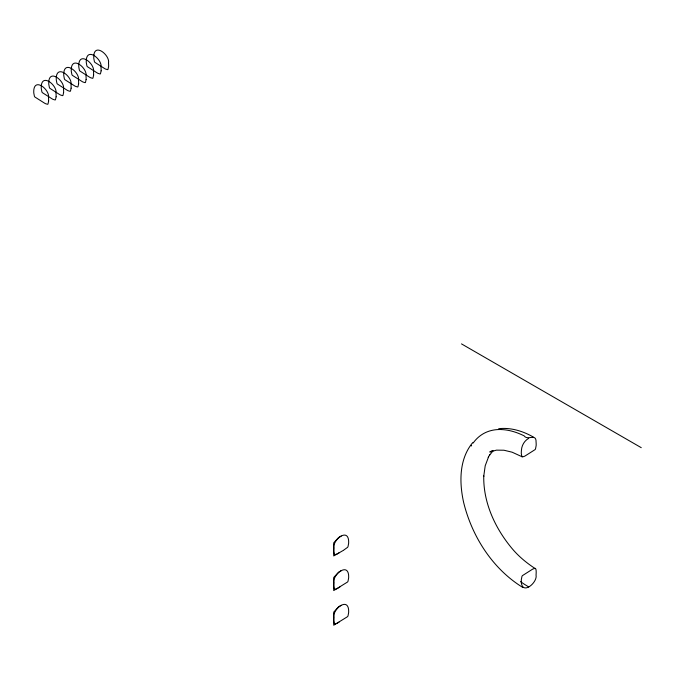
<?xml version="1.0" encoding="UTF-8"?>
<svg xmlns="http://www.w3.org/2000/svg" width="675" height="675" viewBox="0 0 675 675"><rect width="100%" height="100%" fill="white"/><g stroke="black" fill="none" stroke-linecap="round" stroke-linejoin="round"><path stroke-width="1.01" d="M93.85 54.894C95.496 43.107 110.118 55.721 108.498 62.935A28.882 16.673 60 0 1 108.616 66.513L107.983 69.424A2.455 1.417 60 0 1 107.528 69.652L105.553 69.053A34.071 19.676 60 0 1 104.625 68.555L94.863 62.345A2.455 1.417 60 0 1 94.399 61.577L93.783 58.286A28.78 16.613 60 0 1 93.859 54.894M488.599 456.764L485.207 465.767L483.722 476.423L483.756 475.883C483.182 502.774 495.34 528.711 512.409 548.944C519.067 556.824 527.192 563.431 535.781 568.949C536.11 569.751 536.127 570.628 536.169 571.48A28.882 16.673 -60 0 1 536.043 575.058C537.663 582.272 523.041 594.886 521.395 583.099A28.78 16.613 -60 0 1 521.319 579.707L521.944 576.416A2.455 1.417 -60 0 1 522.408 575.648L532.17 569.438A34.071 19.676 -60 0 1 533.098 568.932L535.072 568.342A2.455 1.417 -60 0 1 535.528 568.569M488.236 457.388L489.746 454.807M489.375 455.431L493.113 450.748M472.669 442.665C459.008 459.143 459.211 482.591 463.641 502.453C472.036 536.676 492.657 568.991 523.015 587.587M528.736 438.32C524.45 440.691 521.699 445.34 521.438 450.217A28.882 16.673 -60 0 0 521.311 453.786L521.944 456.697A2.455 1.417 -60 0 0 522.408 456.933L524.382 456.334A34.071 19.676 -60 0 0 525.31 455.836L535.072 449.618A2.455 1.417 -60 0 0 535.528 448.858L536.153 445.568A28.78 16.613 -60 0 0 536.077 442.176C536.414 432.709 527.597 441.045 524.146 435.856A90.619 52.321 60 0 0 501.348 429.57M341.221 570.662L338.572 572.197L333.72 577.488L333.72 590.583L347.549 582.002A2.455 1.417 -60 0 0 348.013 581.242L348.637 577.952A28.78 16.613 -60 0 0 348.553 574.56C346.925 562.764 332.294 575.378 333.914 582.601A28.882 16.673 -60 0 0 333.796 586.178L334.429 589.081A2.455 1.417 -60 0 0 334.884 589.317L336.859 588.718A34.071 19.676 -60 0 0 337.787 588.22L339.854 587.039M343.381 550.361L347.549 547.358A2.455 1.417 -60 0 0 348.013 546.598L348.637 543.308A28.78 16.613 -60 0 0 348.553 539.916C346.925 528.12 332.294 540.734 333.914 547.957A28.882 16.673 -60 0 0 333.796 551.534L334.429 554.437A2.455 1.417 -60 0 0 334.884 554.673L336.859 554.074A34.071 19.676 -60 0 0 337.787 553.576L339.052 552.859M341.221 536.017L338.572 537.553L333.72 542.843L333.72 555.938L342.849 550.665M341.221 605.306L338.572 606.842L333.72 612.132L333.72 625.227L347.549 616.655A2.455 1.417 -60 0 0 348.013 615.887L348.637 612.596A28.78 16.613 -60 0 0 348.553 609.204C346.925 597.409 332.294 610.023 333.914 617.245A28.882 16.673 -60 0 0 333.796 620.823L334.429 623.725A2.455 1.417 -60 0 0 334.884 623.962L336.859 623.362A34.071 19.676 -60 0 0 337.787 622.865L339.052 622.148M492.286 450.596L489.788 452.005L496.446 450.141L503.938 450.225L512.131 452.199L521.944 456.697M498.698 428.684C510.916 427.334 523.15 431.148 533.647 437.223M461.498 343.896L641.25 447.677M528.736 586.955L524.146 584.111A90.619 52.321 60 0 1 520.56 581.622M471.234 445.998A91.074 52.583 60 0 1 471.597 445.39M473.158 443.028A91.074 52.583 60 0 1 501.331 429.536M48.617 101.157L47.976 104.068A2.455 1.417 60 0 1 47.52 104.296L45.546 103.697A34.071 19.676 60 0 1 44.617 103.199L34.855 96.989A2.455 1.417 60 0 1 34.4 96.221L33.775 92.931A28.78 16.613 60 0 1 33.851 89.539C35.48 77.752 50.11 90.366 48.49 97.58A28.882 16.673 60 0 1 48.608 101.157M56.118 96.829L55.477 99.731A2.455 1.417 60 0 1 55.021 99.968L53.047 99.368A34.071 19.676 60 0 1 52.118 98.871L42.356 92.652A2.455 1.417 60 0 1 41.901 91.893L41.276 88.602A28.78 16.613 60 0 1 41.352 85.21C42.981 73.415 57.611 86.029 55.991 93.251A28.882 16.673 60 0 1 56.109 96.829M63.619 92.5L62.977 95.403A2.455 1.417 60 0 1 62.522 95.639L60.548 95.04A34.071 19.676 60 0 1 59.619 94.542L49.857 88.324A2.455 1.417 60 0 1 49.402 87.564L48.777 84.274A28.78 16.613 60 0 1 48.853 80.882C50.482 69.086 65.112 81.7 63.492 88.923A28.882 16.673 60 0 1 63.61 92.492M71.12 88.172L70.478 91.074A2.455 1.417 60 0 1 70.023 91.302L68.048 90.712A34.071 19.676 60 0 1 67.12 90.205L57.358 83.995A2.455 1.417 60 0 1 56.894 83.228L56.278 79.937A28.78 16.613 60 0 1 56.354 76.553C57.983 64.758 72.613 77.372 70.993 84.586A28.882 16.673 60 0 1 71.111 88.163M78.621 83.835L77.979 86.746A2.455 1.417 60 0 1 77.524 86.974L75.549 86.375A34.071 19.676 60 0 1 74.621 85.877L64.859 79.667A2.455 1.417 60 0 1 64.395 78.899L63.779 75.608A28.78 16.613 60 0 1 63.855 72.217C65.483 60.429 80.114 73.043 78.494 80.258A28.882 16.673 60 0 1 78.612 83.835M86.122 79.507L85.48 82.409A2.455 1.417 60 0 1 85.025 82.645L83.05 82.046A34.071 19.676 60 0 1 82.122 81.548L72.36 75.33A2.455 1.417 60 0 1 71.896 74.571L71.28 71.28A28.78 16.613 60 0 1 71.356 67.888C72.984 56.093 87.615 68.707 85.995 75.929A28.882 16.673 60 0 1 86.113 79.507M93.622 75.178L92.981 78.081A2.455 1.417 60 0 1 92.526 78.317L90.551 77.718A34.071 19.676 60 0 1 89.623 77.22L79.861 71.002A2.455 1.417 60 0 1 79.397 70.242L78.781 66.952A28.78 16.613 60 0 1 78.857 63.56C80.485 51.764 95.116 64.378 93.496 71.601A28.882 16.673 60 0 1 93.614 75.17M101.123 70.85L100.482 73.752A2.455 1.417 60 0 1 100.027 73.98L98.052 73.389A34.071 19.676 60 0 1 97.124 72.883L87.362 66.673A2.455 1.417 60 0 1 86.898 65.905L86.282 62.615A28.78 16.613 60 0 1 86.358 59.231C87.986 47.436 102.617 60.05 100.997 67.272A28.882 16.673 60 0 1 101.115 70.841"/></g></svg>
